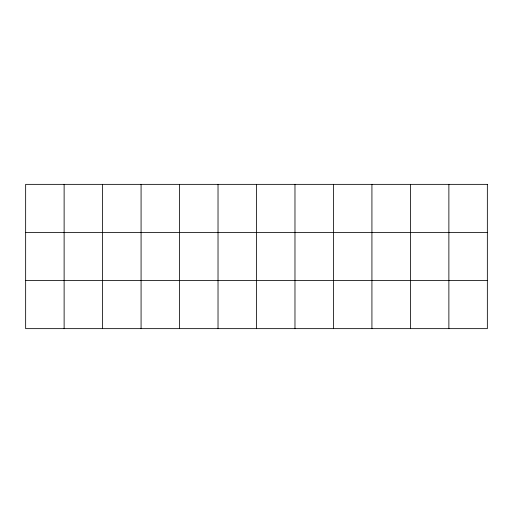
<?xml version="1.0" encoding="UTF-8"?>
<svg xmlns="http://www.w3.org/2000/svg" width="513" height="513" viewBox="0 0 513 513"><rect width="100%" height="100%" fill="white"/><g stroke="black" fill="none" stroke-linecap="round" stroke-linejoin="round"><path stroke-width="0.77" d="M25.65 232.453L487.35 232.453M25.65 280.547L487.35 280.547M448.875 184.359L448.875 328.641M410.4 184.359L410.4 328.641M371.925 184.359L371.925 328.641M333.45 184.359L333.45 328.641M294.975 184.359L294.975 328.641M256.5 184.359L256.5 328.641M218.025 184.359L218.025 328.641M179.55 184.359L179.55 328.641M141.075 184.359L141.075 328.641M102.6 184.359L102.6 328.641M64.125 184.359L64.125 328.641M487.35 184.359L25.65 184.359L25.65 328.641L487.35 328.641L487.35 184.359"/></g></svg>
